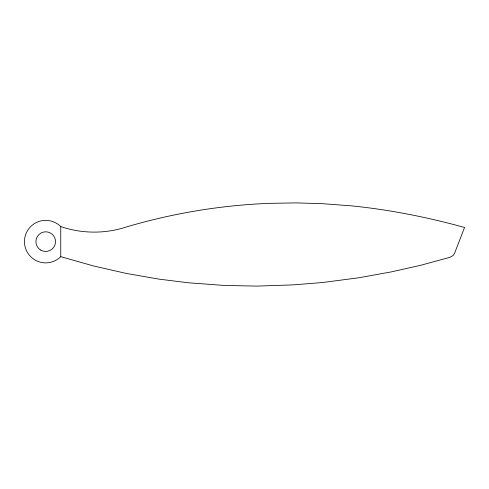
<?xml version="1.0" encoding="UTF-8"?>
<svg xmlns="http://www.w3.org/2000/svg" width="489" height="489" viewBox="0 0 489 489"><rect width="100%" height="100%" fill="white"/><g stroke="black" fill="none" stroke-linecap="round" stroke-linejoin="round"><path stroke-width="0.73" d="M60.758 256.664L93.478 265.943L126.199 273.412L158.919 279.133L188.369 282.783L224.365 285.442L257.006 286.108L293.076 284.879L322.526 282.526L358.523 277.813L391.243 271.908L420.613 265.301L450.008 257.306L453.162 255.478L454.55 253.333L464.55 227.464C427.679 217.269 390.051 209.787 351.976 205.906L322.526 203.699L296.352 202.892L270.172 203.326C221.431 205.148 172.965 213.18 126.199 227.024C105.098 233.98 81.773 233.766 60.758 226.584A21.271 21.271 0 0 0 30.679 226.584A21.271 21.271 0 0 0 30.679 256.664A21.271 21.271 0 0 0 60.758 256.664L60.758 226.584M40.813 250.123A9.817 9.817 0 0 0 55.538 241.627A9.817 9.817 0 0 0 40.813 233.125A9.817 9.817 0 0 0 40.813 250.123"/></g></svg>
